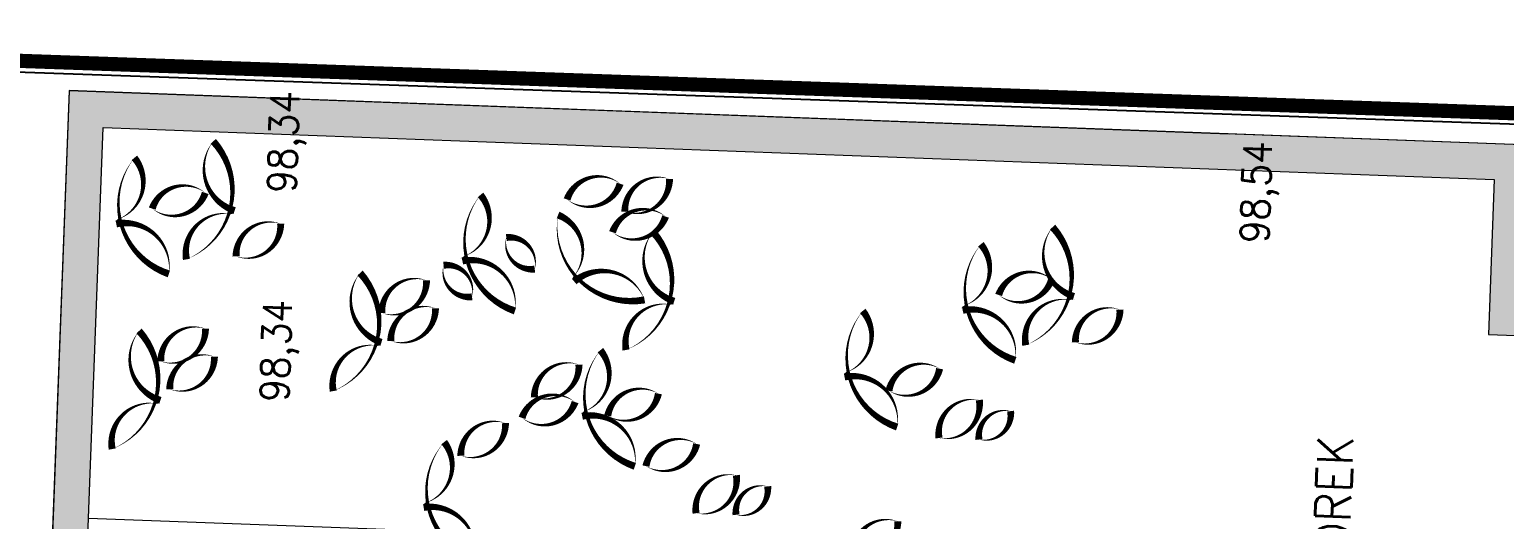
# Model space of a CAD drawing. Header units: metres. Extents: x -442 to 316, y -503 to 125.
# Drawn here: x 98.27 to 108.64, y -452.67 to -449.22 of the extents above; entities that cross this region are included whole.
import ezdxf

# ---------------------------------------------------------------- set-up
doc = ezdxf.new("R2010")
doc.units = ezdxf.units.M
doc.linetypes.add('ČÁRKOVANÁ', pattern=[19.05, 12.7, -6.35])
doc.layers.add('FLOATING-WINDOWS', color=2, linetype='Continuous', plot=False)
for name, color, linetype in [('SRAFA', 251, 'Continuous'), ('SRAFY', 3, 'Continuous'), ('zariz.predmety', 203, 'Continuous')]:
    doc.layers.add(name, color=color, linetype=linetype)
doc.layers.add('Standard', color=7, linetype='Continuous', lineweight=25)
doc.styles.add('SIMPLEX', font='simplex.shx')

msp = doc.modelspace()

# ---------------------------------------------------------------- hatches: boundary and pattern name
at = {"layer": 'SRAFA', "linetype": 'Continuous', "lineweight": 0}
msp.add_hatch(color=253, dxfattribs=at).paths.add_polyline_path([(98.362572, -454.651305), (98.612398, -454.660648), (98.789919, -449.913967), (108.568083, -450.27966), (108.527346, -451.368898), (117.660423, -451.710465), (117.669766, -451.46064), (108.786515, -451.128416), (108.827251, -450.039177), (98.550229, -449.653312)])

# ---------------------------------------------------------------- linework, layer by layer
at = {"layer": 'FLOATING-WINDOWS', "linetype": 'Continuous', "lineweight": 0, "ltscale": 20, "flags": 128}
msp.add_lwpolyline([(98.362572, -454.651305), (98.612398, -454.660648), (98.789919, -449.913967), (108.568083, -450.27966), (108.527346, -451.368898), (117.660423, -451.710465), (117.669766, -451.46064), (108.786515, -451.128416), (108.827251, -450.039177), (98.550229, -449.653312)], close=True, dxfattribs=at)
at = {"layer": 'SRAFA', "linetype": 'Continuous', "lineweight": 0, "ltscale": 20}
msp.add_line((98.687143, -452.662045), (101.085467, -452.75174), dxfattribs=at)
at = {"layer": 'SRAFA', "color": 1, "linetype": 'ČÁRKOVANÁ', "lineweight": 0, "ltscale": 0.0075, "const_width": 0.1, "flags": 128}
msp.add_lwpolyline([(93.392347, -449.275875), (128.696861, -450.515675), (127.923035, -472.47206), (92.624523, -471.207916)], close=True, dxfattribs=at)
at = {"layer": 'SRAFY', "linetype": 'Continuous', "lineweight": 0}
for p, q in [((98.550172, -449.654826), (98.362459, -454.654324)), ((108.827251, -450.039177), (98.550172, -449.654826)), ((106.573827, -449.954902), (100.278228, -449.719453)), ((106.703736, -449.95976), (106.573827, -449.954902))]:
    msp.add_line(p, q, dxfattribs=at)
at = {"layer": 'SRAFY', "linetype": 'Continuous', "lineweight": 0, "flags": 128}
msp.add_lwpolyline([(98.612398, -454.660648), (98.789919, -449.913967), (108.568083, -450.27966), (108.527346, -451.368898), (117.660423, -451.710465)], dxfattribs=at)
at = {"layer": 'Standard', "color": 7, "linetype": 'ByBlock', "lineweight": 25}
msp.add_line((93.474685, -449.357171), (123.276453, -450.399782), dxfattribs=at)
at = {"layer": 'zariz.predmety', "color": 253, "linetype": 'Continuous', "ltscale": 0.001}
for points in [[(99.564321, -450.01061, 0, 0, 0.520567051), (99.564321, -450.01061, 0, 0.05, 0.520567051), (99.714152, -450.498973, 0, 0.05, 0.520567051), (99.692472, -450.522074, 0, 0.05, 0.520567051), (99.375377, -450.841446, 0, 0.05, 0.520567051), (99.564321, -450.01061, 0.05, 0.05, 0)], [(99.251963, -450.944066, 0, 0, 0.520567051), (99.251963, -450.944066, 0, 0.05, 0.520567051), (98.882203, -450.591611, 0, 0.05, 0.520567051), (98.889795, -450.560853, 0, 0.05, 0.520567051), (99.009904, -450.127124, 0, 0.05, 0.520567051), (99.251963, -450.944066, 0.05, 0.05, 0)], [(102.423893, -450.30937, 0, 0, 0.520567051), (102.423893, -450.30937, 0, 0.05, 0.520567051), (102.05092, -450.419819, 0, 0.05, 0.520567051), (102.423893, -450.30937, 0.05, 0.05, 0)], [(102.770866, -450.275982, 0, 0, 0.520567051), (102.770866, -450.275982, 0, 0.05, 0.520567051), (102.457125, -450.505926, 0, 0.05, 0.520567051), (102.770866, -450.275982, 0.05, 0.05, 0)], [(99.507739, -450.373749, 0, 0, 0.520567051), (99.507739, -450.373749, 0, 0.05, 0.520567051), (99.134767, -450.484199, 0, 0.05, 0.520567051), (99.507739, -450.373749, 0.05, 0.05, 0)], [(101.684823, -451.204742, 0, 0, 0.520567051), (101.684823, -451.204742, 0, 0.05, 0.520567051), (101.315063, -450.852286, 0, 0.05, 0.520567051), (101.322655, -450.821528, 0, 0.05, 0.520567051), (101.442764, -450.387799, 0, 0.05, 0.520567051), (101.684823, -451.204742, 0.05, 0.05, 0)], [(102.743208, -450.540009, 0, 0, 0.520567051), (102.743208, -450.540009, 0, 0.05, 0.520567051), (102.370235, -450.650459, 0, 0.05, 0.520567051), (102.743208, -450.540009, 0.05, 0.05, 0)], [(100.037976, -450.59083, 0, 0, 0.520567051), (100.037976, -450.59083, 0, 0.05, 0.520567051), (99.724235, -450.820774, 0, 0.05, 0.520567051), (100.037976, -450.59083, 0.05, 0.05, 0)], [(102.595513, -451.126351, 0, 0, 0.520567051), (102.595513, -451.126351, 0, 0.05, 0.520567051), (102.101216, -450.997443, 0, 0.05, 0.520567051), (102.092939, -450.966862, 0, 0.05, 0.520567051), (101.98763, -450.529304, 0, 0.05, 0.520567051), (102.595513, -451.126351, 0.05, 0.05, 0)], [(101.823608, -450.909919, 0, 0, 0.520567051), (101.823608, -450.909919, 0, 0.05, 0.520567051), (101.623898, -450.687626, 0, 0.05, 0.520567051), (101.823608, -450.909919, 0.05, 0.05, 0)], [(102.654226, -450.647864, 0, 0, 0.520567051), (102.654226, -450.647864, 0, 0.05, 0.520567051), (102.804057, -451.136226, 0, 0.05, 0.520567051), (102.782376, -451.159328, 0, 0.05, 0.520567051), (102.465282, -451.4787, 0, 0.05, 0.520567051), (102.654226, -450.647864, 0.05, 0.05, 0)], [(105.46361, -450.614533, 0, 0, 0.520567051), (105.46361, -450.614533, 0, 0.05, 0.520567051), (105.613441, -451.102895, 0, 0.05, 0.520567051), (105.59176, -451.125996, 0, 0.05, 0.520567051), (105.274666, -451.445368, 0, 0.05, 0.520567051), (105.46361, -450.614533, 0.05, 0.05, 0)], [(105.201571, -451.551858, 0, 0, 0.520567051), (105.201571, -451.551858, 0, 0.05, 0.520567051), (104.83181, -451.199402, 0, 0.05, 0.520567051), (104.839403, -451.168644, 0, 0.05, 0.520567051), (104.959512, -450.734915, 0, 0.05, 0.520567051), (105.201571, -451.551858, 0.05, 0.05, 0)], [(101.382906, -451.105202, 0, 0, 0.520567051), (101.382906, -451.105202, 0, 0.05, 0.520567051), (101.183197, -450.882909, 0, 0.05, 0.520567051), (101.382906, -451.105202, 0.05, 0.05, 0)], [(100.596212, -450.937221, 0, 0, 0.520567051), (100.596212, -450.937221, 0, 0.05, 0.520567051), (100.746043, -451.425584, 0, 0.05, 0.520567051), (100.724363, -451.448685, 0, 0.05, 0.520567051), (100.407269, -451.768057, 0, 0.05, 0.520567051), (100.596212, -450.937221, 0.05, 0.05, 0)], [(101.062841, -450.988926, 0, 0, 0.520567051), (101.062841, -450.988926, 0, 0.05, 0.520567051), (100.7491, -451.21887, 0, 0.05, 0.520567051), (101.062841, -450.988926, 0.05, 0.05, 0)], [(105.457347, -450.98154, 0, 0, 0.520567051), (105.457347, -450.98154, 0, 0.05, 0.520567051), (105.084375, -451.09199, 0, 0.05, 0.520567051), (105.457347, -450.98154, 0.05, 0.05, 0)], [(101.125776, -451.185398, 0, 0, 0.520567051), (101.125776, -451.185398, 0, 0.05, 0.520567051), (100.812035, -451.415343, 0, 0.05, 0.520567051), (101.125776, -451.185398, 0.05, 0.05, 0)], [(104.371192, -452.021241, 0, 0, 0.520567051), (104.371192, -452.021241, 0, 0.05, 0.520567051), (104.001432, -451.668786, 0, 0.05, 0.520567051), (104.009024, -451.638027, 0, 0.05, 0.520567051), (104.129133, -451.204298, 0, 0.05, 0.520567051), (104.371192, -452.021241, 0.05, 0.05, 0)], [(105.937265, -451.194752, 0, 0, 0.520567051), (105.937265, -451.194752, 0, 0.05, 0.520567051), (105.623524, -451.424697, 0, 0.05, 0.520567051), (105.937265, -451.194752, 0.05, 0.05, 0)], [(99.509098, -451.329083, 0, 0, 0.520567051), (99.509098, -451.329083, 0, 0.05, 0.520567051), (99.195357, -451.559028, 0, 0.05, 0.520567051), (99.509098, -451.329083, 0.05, 0.05, 0)], [(99.04247, -451.344991, 0, 0, 0.520567051), (99.04247, -451.344991, 0, 0.05, 0.520567051), (99.192301, -451.833354, 0, 0.05, 0.520567051), (99.17062, -451.856455, 0, 0.05, 0.520567051), (98.853526, -452.175827, 0, 0.05, 0.520567051), (99.04247, -451.344991, 0.05, 0.05, 0)], [(99.572034, -451.525556, 0, 0, 0.520567051), (99.572034, -451.525556, 0, 0.05, 0.520567051), (99.258293, -451.7555, 0, 0.05, 0.520567051), (99.572034, -451.525556, 0.05, 0.05, 0)], [(102.527164, -452.297352, 0, 0, 0.520567051), (102.527164, -452.297352, 0, 0.05, 0.520567051), (102.157404, -451.944897, 0, 0.05, 0.520567051), (102.164996, -451.914139, 0, 0.05, 0.520567051), (102.285105, -451.480409, 0, 0.05, 0.520567051), (102.527164, -452.297352, 0.05, 0.05, 0)], [(102.134767, -451.581671, 0, 0, 0.520567051), (102.134767, -451.581671, 0, 0.05, 0.520567051), (101.821026, -451.811616, 0, 0.05, 0.520567051), (102.134767, -451.581671, 0.05, 0.05, 0)], [(104.312963, -451.766001, 0, 0, 0.520567051), (104.312963, -451.766001, 0, 0.05, 0.520567051), (104.669533, -451.610549, 0, 0.05, 0.520567051), (104.312963, -451.766001, 0.05, 0.05, 0)], [(102.107109, -451.845699, 0, 0, 0.520567051), (102.107109, -451.845699, 0, 0.05, 0.520567051), (101.734136, -451.956149, 0, 0.05, 0.520567051), (102.107109, -451.845699, 0.05, 0.05, 0)], [(102.336415, -451.941675, 0, 0, 0.520567051), (102.336415, -451.941675, 0, 0.05, 0.520567051), (102.692986, -451.786222, 0, 0.05, 0.520567051), (102.336415, -451.941675, 0.05, 0.05, 0)], [(104.665296, -452.097768, 0, 0, 0.520567051), (104.665296, -452.097768, 0, 0.05, 0.520567051), (104.948397, -451.831007, 0, 0.05, 0.520567051), (104.665296, -452.097768, 0.05, 0.05, 0)], [(105.168517, -451.909046, 0, 0, 0.520567051), (105.168517, -451.909046, 0, 0.05, 0.520567051), (104.946224, -452.108755, 0, 0.05, 0.520567051), (105.168517, -451.909046, 0.05, 0.05, 0)], [(101.617972, -451.993331, 0, 0, 0.520567051), (101.617972, -451.993331, 0, 0.05, 0.520567051), (101.304231, -452.223275, 0, 0.05, 0.520567051), (101.617972, -451.993331, 0.05, 0.05, 0)], [(101.400393, -452.951646, 0, 0, 0.520567051), (101.400393, -452.951646, 0, 0.05, 0.520567051), (101.043182, -452.586478, 0, 0.05, 0.520567051), (101.051846, -452.556004, 0, 0.05, 0.520567051), (101.187046, -452.12674, 0, 0.05, 0.520567051), (101.400393, -452.951646, 0.05, 0.05, 0)], [(102.60529, -452.295483, 0, 0, 0.520567051), (102.60529, -452.295483, 0, 0.05, 0.520567051), (102.96186, -452.14003, 0, 0.05, 0.520567051), (102.60529, -452.295483, 0.05, 0.05, 0)], [(102.957623, -452.62725, 0, 0, 0.520567051), (102.957623, -452.62725, 0, 0.05, 0.520567051), (103.240724, -452.360489, 0, 0.05, 0.520567051), (102.957623, -452.62725, 0.05, 0.05, 0)], [(103.460844, -452.438527, 0, 0, 0.520567051), (103.460844, -452.438527, 0, 0.05, 0.520567051), (103.238551, -452.638237, 0, 0.05, 0.520567051), (103.460844, -452.438527, 0.05, 0.05, 0)], [(104.375624, -452.684286, 0, 0, 0.520567051), (104.375624, -452.684286, 0, 0.05, 0.520567051), (104.061884, -452.91423, 0, 0.05, 0.520567051), (104.375624, -452.684286, 0.05, 0.05, 0)]]:
    msp.add_lwpolyline(points, format="xyseb", close=True, dxfattribs=at)

# ---------------------------------------------------------------- texts
at = {"layer": 'FLOATING-WINDOWS', "linetype": 'ByBlock', "lineweight": 35, "attachment_point": 7, "rotation": 87.9963312, "style": 'SIMPLEX'}
for s, insert, char_height, width in [('\\W0.93;98,34', (100.204772, -450.378769), 0.2, 0.78766111), ('\\W0.93;98,54', (107.042259, -450.732207), 0.2, 0.78766111), ('\\W0.93;98,34', (100.153365, -451.848178), 0.2, 0.78766111), ('\\W0.93;DVOREK', (107.535593, -453.301665), 0.25, 1.29013194)]:
    msp.add_mtext(s, dxfattribs=dict(at, insert=insert, char_height=char_height, width=width))

doc.saveas('drawing.dxf')
